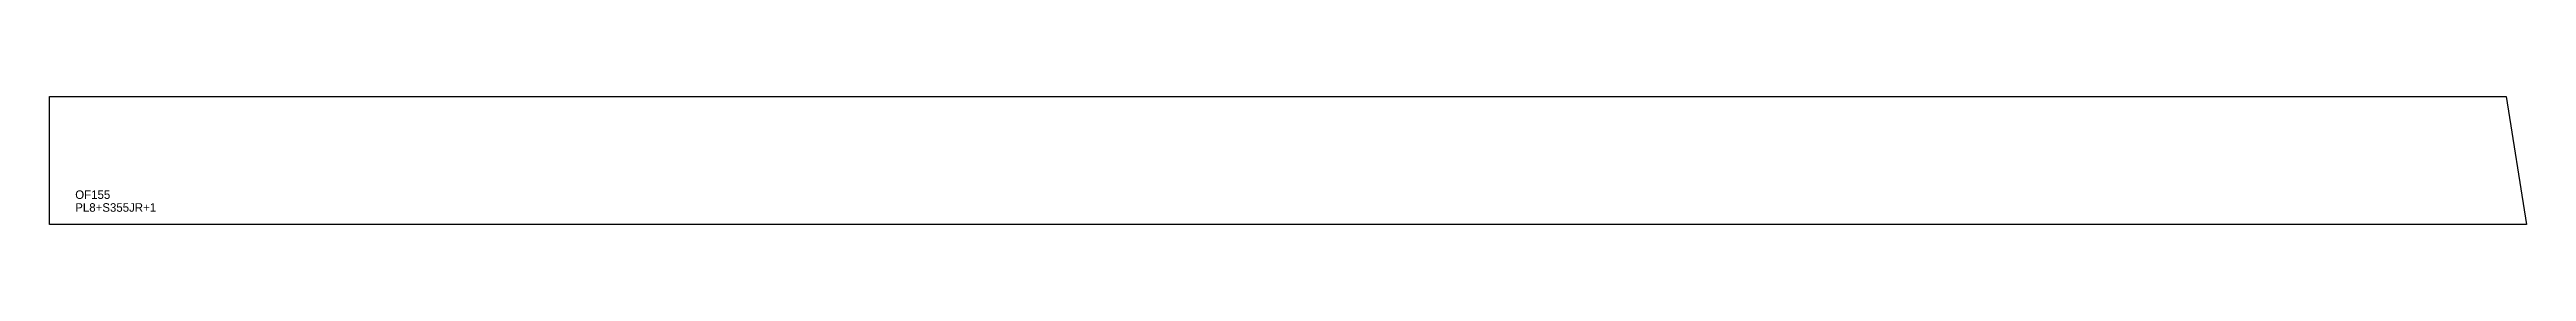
# Model space of a CAD drawing. Extents: x 0 to 2891, y 0 to 150.
import ezdxf

# ---------------------------------------------------------------- set-up
doc = ezdxf.new("R2010")
doc.units = 0
for name, color, linetype in [('CUT', 7, 'CONTINUOUS'), ('SCRIBE', 3, 'CONTINUOUS'), ('TEXT', 7, 'CONTINUOUS')]:
    doc.layers.add(name, color=color, linetype=linetype)

msp = doc.modelspace()

# ---------------------------------------------------------------- linework, layer by layer
at = {"layer": 'CUT', "color": 7, "linetype": 'CONTINUOUS'}
msp.add_lwpolyline([(0, 0), (0, 150), (2867.15, 150), (2891, 0)], close=True, dxfattribs=at)

# ---------------------------------------------------------------- texts
at = {"layer": 'SCRIBE', "color": 3}
msp.add_text('OF155', height=10, dxfattribs=at).set_placement((30, 30))
at = {"layer": 'TEXT', "color": 7}
msp.add_text('PL8+S355JR+1', height=10, dxfattribs=at).set_placement((30, 15))

doc.saveas('drawing.dxf')
